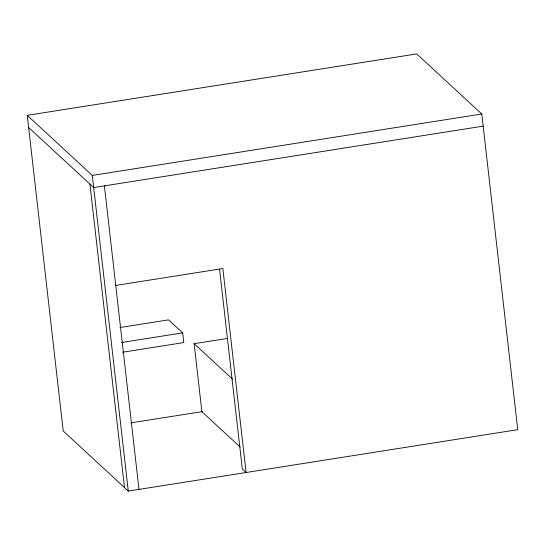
<?xml version="1.0" encoding="UTF-8"?>
<svg xmlns="http://www.w3.org/2000/svg" width="545" height="545" viewBox="0 0 545 545"><rect width="100%" height="100%" fill="white"/><g stroke="black" fill="none" stroke-linecap="round" stroke-linejoin="round"><path stroke-width="0.82" d="M27.25 115.336L416.721 53.914L481.787 113.994L517.75 429.664L128.279 491.086L63.213 431.006L27.25 115.336L92.309 175.415L128.279 491.086M92.309 175.415L481.787 113.994M483.17 126.133L93.692 187.555L28.633 127.476M115.744 285.423L222.851 268.535L246.095 472.508L242.314 469.02L219.56 269.257M119.941 327.545L168.596 319.867L182.67 332.872L183.781 342.58L122.543 352.24M121.433 342.526L182.67 332.872M240.216 447.077L201.882 411.679L194.129 343.684L227.756 338.384M130.936 422.866L202.427 411.591M194.129 343.684L232.47 379.088M104.402 185.865L138.989 489.396M89.918 184.067L124.498 487.598"/></g></svg>
